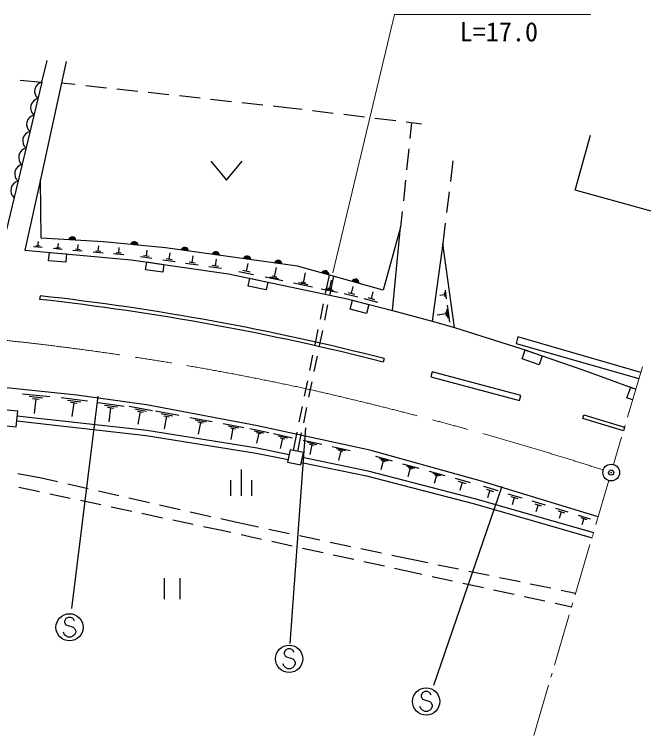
# Model space of a CAD drawing. Units: millimetres, scale not verified. Extents: x 40000 to 680000, y 20000 to 380000.
# Drawn here: x 511084 to 571139, y 247904 to 316711 of the extents above; entities that cross this region are included whole.
import ezdxf
from ezdxf.enums import TextEntityAlignment as Align

# ---------------------------------------------------------------- set-up
doc = ezdxf.new("R2010")
doc.units = ezdxf.units.MM
doc.header["$LTSCALE"] = 1000
doc.header["$PDMODE"] = 32
doc.header["$PDSIZE"] = 500
doc.linetypes.add('CHAIN', pattern=[18.5, 12, -1.5, 3.5, -1.5])
for name, color, linetype, lineweight in [('M-BGD', 7, 'Continuous', 25), ('M-BMK', 2, 'CHAIN', 13), ('M-BMK-HTXT', 7, 'Continuous', 13), ('M-BMK-SRVR', 3, 'Continuous', 25), ('M-STR-HTXT', 7, 'Continuous', 13), ('M-STR-STRC', 7, 'Continuous', 25)]:
    doc.layers.add(name, color=color, linetype=linetype, lineweight=lineweight)
doc.layers.add('M-OTRS', color=6, linetype='Continuous')
doc.styles.add('ＭＳ ゴシック', font='')
doc.styles.get('ＭＳ ゴシック').set_extended_font_data('MS Gothic')

msp = doc.modelspace()

# ---------------------------------------------------------------- linework, layer by layer
at = {"layer": 'M-BGD'}
for p, q in [((513712, 310258), (514202, 312319)), ((511617, 310427), (513712, 310258)), ((513712, 310258), (510295, 296074)), ((515586, 310187), (516891, 310045)), ((517886, 309936), (519874, 309719)), ((520868, 309611), (522856, 309394)), ((523850, 309285), (525838, 309068)), ((526832, 308960), (528821, 308743)), ((529815, 308634), (531803, 308417)), ((532797, 308308), (534785, 308091)), ((535779, 307983), (537084, 307840)), ((537084, 307840), (538542, 307663)), ((539535, 307543), (541520, 307302)), ((542513, 307181), (544498, 306940)), ((545491, 306819), (547476, 306578)), ((548469, 306458), (549926, 306281)), ((548981, 306395), (548825, 304878)), ((564620, 299940), (566079, 305179)), ((548723, 303883), (548518, 301894)), ((529819, 302696), (531319, 300896)), ((531319, 300896), (532819, 302696)), ((552939, 302740), (552699, 300779)), ((513639, 295370), (513566, 300964)), ((548415, 300899), (548210, 298910)), ((552578, 299786), (552334, 297801)), ((575130, 297012), (564620, 299940)), ((548108, 297915), (547952, 296398)), ((552213, 296809), (551972, 294847)), ((547952, 296398), (546288, 290408)), ((547182, 288453), (547952, 296398)), ((513726, 294461), (512916, 294533)), ((513533, 294587), (513128, 294623)), ((513330, 294605), (513368, 295037)), ((515243, 294436), (515281, 294868)), ((517126, 294280), (517167, 294752)), ((519086, 294117), (519132, 294631)), ((551972, 294847), (550959, 287449)), ((553080, 286846), (551972, 294847)), ((515639, 294292), (514829, 294364)), ((515446, 294418), (515041, 294454)), ((517558, 294122), (516673, 294201)), ((517347, 294260), (516904, 294299)), ((519557, 293946), (518593, 294031)), ((519327, 294096), (518845, 294138)), ((521519, 293772), (520554, 293858)), ((521289, 293922), (520806, 293965)), ((521048, 293944), (521093, 294459)), ((523681, 293644), (523762, 294206)), ((525856, 293346), (525947, 293977)), ((524187, 293427), (523134, 293580)), ((523944, 293606), (523418, 293682)), ((526424, 293103), (525242, 293274)), ((526151, 293303), (525560, 293389)), ((528049, 293031), (528143, 293673)), ((530264, 292712), (530359, 293366)), ((528628, 292783), (527424, 292958)), ((528350, 292987), (527749, 293074)), ((530853, 292460), (529628, 292638)), ((530570, 292668), (529958, 292757)), ((533250, 292199), (533407, 292944)), ((535910, 291679), (536097, 292571)), ((533909, 291866), (532513, 292160)), ((533599, 292126), (532901, 292273)), ((538678, 291112), (538878, 292065)), ((540793, 290080), (541156, 291843)), ((541215, 289997), (541578, 291759)), ((536700, 291280), (535026, 291631)), ((536305, 291479), (535468, 291655)), ((536119, 291635), (535701, 291723)), ((539521, 290686), (537735, 291062)), ((539099, 290899), (538206, 291087)), ((538901, 291065), (538455, 291159)), ((541189, 290550), (541361, 291371)), ((541915, 290183), (540376, 290507)), ((541552, 290366), (540782, 290528)), ((541381, 290509), (540996, 290590)), ((543255, 290069), (543433, 290753)), ((552184, 290399), (552300, 289561)), ((513530, 289862), (513492, 289519)), ((543852, 289731), (542569, 290064)), ((543576, 289985), (542934, 290152)), ((545164, 289573), (545342, 290257)), ((552130, 289964), (551683, 289903)), ((552101, 290174), (552159, 289755)), ((540289, 287632), (540592, 289101)), ((540711, 287548), (541014, 289017)), ((545761, 289235), (544478, 289568)), ((545485, 289490), (544844, 289656)), ((552253, 288329), (552308, 287927)), ((552332, 288544), (552443, 287741)), ((552383, 288960), (552606, 287355)), ((552280, 288128), (551424, 288009)), ((539785, 285183), (540088, 286652)), ((540207, 285099), (540510, 286568)), ((539281, 282734), (539584, 284203)), ((539703, 282651), (540006, 284120)), ((546380, 283873), (546295, 283538)), ((538777, 280285), (539080, 281755)), ((539200, 280202), (539502, 281671)), ((569924, 281141), (570400, 280969)), ((511865, 280518), (514472, 280242)), ((512498, 280275), (513802, 280137)), ((512806, 280067), (513458, 279998)), ((515557, 280174), (518057, 279827)), ((513132, 280032), (512984, 278642)), ((516159, 279920), (517409, 279747)), ((516448, 279710), (517073, 279623)), ((516761, 279667), (516575, 278333)), ((519065, 279687), (521565, 279340)), ((519667, 279433), (520917, 279260)), ((519956, 279223), (520581, 279136)), ((520269, 279180), (520083, 277846)), ((522032, 279326), (524277, 278905)), ((522565, 279071), (523688, 278860)), ((522818, 278868), (523379, 278763)), ((523098, 278816), (522874, 277618)), ((524545, 278882), (526791, 278461)), ((538273, 277837), (538576, 279306)), ((538696, 277753), (538998, 279222)), ((525078, 278627), (526201, 278416)), ((525331, 278425), (525892, 278319)), ((525612, 278372), (525387, 277174)), ((527838, 278265), (529955, 277868)), ((528341, 278024), (529399, 277826)), ((528579, 277834), (529108, 277734)), ((528844, 277784), (528632, 276655)), ((531000, 277672), (532993, 277298)), ((531473, 277446), (532470, 277259)), ((531697, 277266), (532196, 277173)), ((531947, 277219), (531747, 276156)), ((533555, 277214), (535379, 276815)), ((533984, 276992), (534896, 276793)), ((534186, 276821), (534642, 276721)), ((534414, 276771), (534201, 275798)), ((535817, 276719), (537641, 276320)), ((537709, 275095), (538072, 276857)), ((538131, 275011), (538494, 276774)), ((536246, 276498), (537159, 276298)), ((536448, 276326), (536904, 276227)), ((536676, 276276), (536463, 275303)), ((538645, 276101), (540416, 275714)), ((539062, 275886), (539947, 275692)), ((539257, 275719), (539700, 275623)), ((539479, 275671), (539272, 274726)), ((541419, 275494), (543138, 275118)), ((541824, 275286), (542684, 275098)), ((542014, 275124), (542444, 275030)), ((542229, 275077), (542028, 274160)), ((545549, 274554), (547145, 274113)), ((545919, 274337), (546717, 274117)), ((546288, 274121), (546053, 273269)), ((546089, 274176), (546488, 274066)), ((532712, 273283), (532712, 270783)), ((548137, 273839), (549679, 273414)), ((548494, 273630), (549265, 273417)), ((548851, 273421), (548624, 272599)), ((548658, 273474), (549044, 273368)), ((513662, 272449), (511403, 272864)), ((550669, 273140), (552158, 272729)), ((551014, 272938), (551758, 272733)), ((551359, 272736), (551140, 271943)), ((551173, 272788), (551545, 272685)), ((515192, 272102), (513662, 272449)), ((518118, 271440), (516168, 271882)), ((531712, 272283), (531712, 270783)), ((533712, 272283), (533712, 270783)), ((553148, 272456), (554583, 272059)), ((553454, 272165), (554172, 271967)), ((553813, 272066), (553601, 271300)), ((511518, 271605), (513474, 271189)), ((521044, 270777), (519094, 271219)), ((555849, 271698), (557212, 271283)), ((556135, 271413), (556816, 271205)), ((556475, 271309), (556254, 270582)), ((514452, 270982), (516408, 270566)), ((523970, 270115), (522019, 270556)), ((558197, 270984), (559504, 270586)), ((558470, 270710), (559124, 270511)), ((558797, 270611), (558585, 269913)), ((517387, 270358), (519343, 269942)), ((520321, 269734), (522277, 269318)), ((526896, 269452), (524945, 269894)), ((560488, 270287), (561740, 269905)), ((560750, 270024), (561376, 269834)), ((561063, 269929), (560860, 269261)), ((523255, 269110), (525212, 268694)), ((529822, 268789), (527871, 269231)), ((562724, 269606), (563923, 269241)), ((562975, 269355), (563575, 269172)), ((563275, 269264), (563080, 268624)), ((526190, 268486), (528146, 268071)), ((532327, 268222), (530797, 268569)), ((564906, 268942), (566054, 268593)), ((565146, 268702), (565720, 268527)), ((565433, 268614), (565247, 268002)), ((529124, 267863), (530736, 267520)), ((534375, 267789), (532327, 268222)), ((530736, 267520), (531750, 267298)), ((532727, 267084), (534681, 266656)), ((537310, 267168), (535354, 267582)), ((535657, 266442), (537611, 266014)), ((540245, 266547), (538289, 266961)), ((543180, 265927), (541224, 266340)), ((538588, 265800), (540542, 265372)), ((546116, 265306), (544159, 265720)), ((541518, 265158), (543472, 264730)), ((549142, 264666), (547094, 265099)), ((544449, 264516), (546403, 264088)), ((550530, 264379), (549142, 264666)), ((547379, 263874), (548393, 263652)), ((548393, 263652), (549983, 263306)), ((553468, 263774), (551509, 264178)), ((556406, 263168), (554448, 263572)), ((525375, 262932), (525375, 260932)), ((526875, 262932), (526875, 260932)), ((550960, 263094), (552915, 262669)), ((559345, 262562), (557386, 262966)), ((553892, 262456), (555846, 262032)), ((562283, 261957), (560324, 262360)), ((556823, 261819), (558778, 261394)), ((564651, 261469), (563262, 261755)), ((559755, 261182), (561709, 260757)), ((562686, 260544), (564276, 260199))]:
    msp.add_line(p, q, dxfattribs=at)
for points in [[(516031, 312215), (513566, 300964), (512086, 294205)], [(546288, 290408), (538104, 292696), (525501, 294443), (519574, 295004), (513639, 295370)], [(512086, 294205), (522215, 293309), (531533, 291957), (542856, 289576), (547182, 288453)], [(547182, 288453), (550959, 287449), (553080, 286846), (559433, 284839), (565340, 282801), (570400, 280969)], [(570867, 282553), (559121, 285962), (558976, 285317), (570700, 281988)], [(566807, 268782), (555543, 272209), (544999, 275121), (534299, 277461), (523703, 279447), (517037, 280372), (509384, 281183)], [(570092, 279924), (569554, 280119), (569924, 281141)], [(511360, 278421), (523716, 277037), (534239, 275352), (537306, 274722)], [(511313, 277923), (523648, 276541), (534149, 274860), (537209, 274231)], [(538483, 273970), (544701, 272692), (555008, 270003), (566222, 266786)], [(538580, 274460), (544814, 273179), (555140, 270486), (566360, 267267)]]:
    msp.add_lwpolyline(points, dxfattribs=at)
for points in [[(514418, 293998), (516050, 293854), (515980, 293068), (514348, 293212)], [(523712, 293092), (525360, 292853), (525253, 292111), (523604, 292350)], [(533557, 291532), (535261, 291173), (535107, 290440), (533402, 290799)], [(543341, 289450), (544918, 289041), (544696, 288184), (543118, 288594)], [(559848, 284696), (561473, 284135), (561179, 283283), (559554, 283844)], [(550829, 282131), (559299, 279869), (559424, 280338), (550954, 282600)], [(509622, 277521), (511261, 277367), (511403, 278872), (509763, 279026)], [(565437, 278520), (569331, 277344), (569225, 276994), (565331, 278169)], [(537160, 273982), (538435, 273730), (538668, 274905), (537393, 275157)]]:
    msp.add_lwpolyline(points, close=True, dxfattribs=at)
for centre, radius, start, end in [((513918, 309375), 907, 103.11439, 229.79368), ((513538, 307799), 907, 103.11439, 229.79368), ((513159, 306223), 907, 103.11439, 229.79368), ((512779, 304647), 907, 103.11439, 229.79368), ((512399, 303071), 907, 103.11439, 229.79368), ((512020, 301495), 907, 103.11439, 229.79368), ((511640, 299919), 907, 103.11439, 229.79368), ((516603, 295133), 354, 5.27177, 167.67695), ((516603, 295133), 283, 7.49581, 165.45291), ((516603, 295133), 212, 11.24213, 161.70658), ((516603, 295133), 142, 18.95386, 153.99485), ((516603, 295133), 100, 29.27153, 143.67719), ((522533, 294670), 354, 3.38554, 165.79072), ((522533, 294670), 283, 5.60958, 163.56668), ((522533, 294670), 212, 9.35591, 159.82035), ((522533, 294670), 142, 17.06764, 152.10863), ((522533, 294670), 100, 27.3853, 141.79096), ((527338, 294133), 354, 0.90571, 163.31089), ((527338, 294133), 283, 3.12975, 161.08685), ((527338, 294133), 212, 6.87607, 157.34052), ((527338, 294133), 142, 14.5878, 149.62879), ((527338, 294133), 100, 24.90547, 139.31113), ((530310, 293721), 354, 0.90571, 163.31089), ((530310, 293721), 283, 3.12975, 161.08685), ((530310, 293721), 212, 6.87607, 157.34052), ((530310, 293721), 142, 14.5878, 149.62879), ((530310, 293721), 100, 24.90547, 139.31113), ((533281, 293310), 354, 0.90571, 163.31089), ((533281, 293310), 283, 3.12975, 161.08685), ((533281, 293310), 212, 6.87607, 157.34052), ((533281, 293310), 142, 14.5878, 149.62879), ((533281, 293310), 100, 24.90547, 139.31113), ((536253, 292898), 354, 0.90571, 163.31089), ((536253, 292898), 283, 3.12975, 161.08685), ((536253, 292898), 212, 6.87607, 157.34052), ((536253, 292898), 142, 14.5878, 149.62879), ((536253, 292898), 100, 24.90547, 139.31113), ((540737, 291904), 354, 353.17947, 155.58465), ((540737, 291904), 283, 355.40351, 153.36061), ((540737, 291904), 212, 359.14984, 149.61428), ((540737, 291904), 142, 6.86157, 141.90255), ((540737, 291904), 100, 17.17923, 131.58489), ((543626, 291096), 354, 353.17947, 155.58465), ((543626, 291096), 283, 355.40351, 153.36061), ((543626, 291096), 212, 359.14984, 149.61428), ((543626, 291096), 142, 6.86157, 141.90255), ((543626, 291096), 100, 17.17923, 131.58489), ((487102, 51839), 239486, 75.66896, 83.66441), ((487102, 51839), 239141, 75.66896, 83.66441)]:
    msp.add_arc(centre, radius, start, end, dxfattribs=at)
at = {"layer": 'M-BMK'}
for centre, radius, start, end in [((481678, 16665), 270461, 77.69151, 85.07301), ((465545, -43014), 332222, 72.16644, 77.16719)]:
    msp.add_arc(centre, radius, start, end, dxfattribs=at)
at = {"layer": 'M-BMK-HTXT'}
for p, q in [((569612, 278297), (571026, 283093)), ((569273, 277146), (569386, 277530)), ((568276, 273766), (569046, 276379)), ((566590, 268047), (567824, 272231)), ((566251, 266896), (566364, 267279)), ((564610, 261332), (566024, 266128)), ((564271, 260181), (564384, 260565)), ((562631, 254618), (564045, 259414)), ((562292, 253467), (562405, 253851)), ((560651, 247904), (562065, 252700))]:
    msp.add_line(p, q, dxfattribs=at)
at = {"layer": 'M-BMK-SRVR'}
msp.add_circle((568050, 272999), 800, dxfattribs=at)
at = {"layer": 'M-OTRS'}
msp.add_point((568050, 272999), dxfattribs=at)
at = {"layer": 'M-STR-HTXT'}
for p, q in [((541485, 292055), (547355, 316711)), ((547355, 316711), (566105, 316711))]:
    msp.add_line(p, q, dxfattribs=at)
at = {"layer": 'M-STR-STRC'}
for p, q in [((516580, 260016), (519072, 280283)), ((538883, 277265), (537374, 256700)), ((557606, 271668), (551079, 252681)), ((515992, 259061), (515874, 258825)), ((515874, 258825), (515874, 258706)), ((516228, 259179), (515992, 259061)), ((516465, 259179), (516228, 259179)), ((516701, 259061), (516465, 259179)), ((516819, 258825), (516701, 259061)), ((515874, 258706), (515992, 258470)), ((515992, 258470), (516701, 258234)), ((516701, 258234), (516819, 258116)), ((516819, 258116), (516938, 257879)), ((515874, 257525), (515756, 257761)), ((515992, 257406), (515874, 257525)), ((516228, 257288), (515992, 257406)), ((516701, 257406), (516465, 257288)), ((516819, 257525), (516701, 257406)), ((516938, 257761), (516819, 257525)), ((516938, 257879), (516938, 257761)), ((516465, 257288), (516228, 257288)), ((536949, 256053), (536831, 255816)), ((537186, 256171), (536949, 256053)), ((537422, 256171), (537186, 256171)), ((537658, 256053), (537422, 256171)), ((537777, 255816), (537658, 256053)), ((536831, 255816), (536831, 255698)), ((536831, 255698), (536949, 255462)), ((536949, 255462), (537658, 255226)), ((536831, 254516), (536713, 254753)), ((537658, 255226), (537777, 255107)), ((537777, 255107), (537895, 254871)), ((537895, 254753), (537777, 254516)), ((537895, 254871), (537895, 254753)), ((536949, 254398), (536831, 254516)), ((537186, 254280), (536949, 254398)), ((537422, 254280), (537186, 254280)), ((537658, 254398), (537422, 254280)), ((537777, 254516), (537658, 254398)), ((550025, 251981), (549907, 251744)), ((550262, 252099), (550025, 251981)), ((550498, 252099), (550262, 252099)), ((550735, 251981), (550498, 252099)), ((550853, 251744), (550735, 251981)), ((549907, 251744), (549907, 251626)), ((549907, 251626), (550025, 251390)), ((550025, 251390), (550735, 251153)), ((550735, 251153), (550853, 251035)), ((549907, 250444), (549789, 250681)), ((550853, 251035), (550971, 250799)), ((550971, 250681), (550853, 250444)), ((550971, 250799), (550971, 250681)), ((550025, 250326), (549907, 250444)), ((550262, 250208), (550025, 250326)), ((550498, 250208), (550262, 250208)), ((550735, 250326), (550498, 250208)), ((550853, 250444), (550735, 250326))]:
    msp.add_line(p, q, dxfattribs=at)
for centre in [(516347, 258234), (537304, 255226), (550380, 251153)]:
    msp.add_circle(centre, 1300, dxfattribs=at)

# ---------------------------------------------------------------- texts
at = {"layer": 'M-STR-HTXT', "style": 'ＭＳ ゴシック'}
msp.add_text('L=17.0', height=1833, dxfattribs=at).set_placement((557324, 313592), align=Align.BOTTOM_CENTER)

doc.saveas('drawing.dxf')
